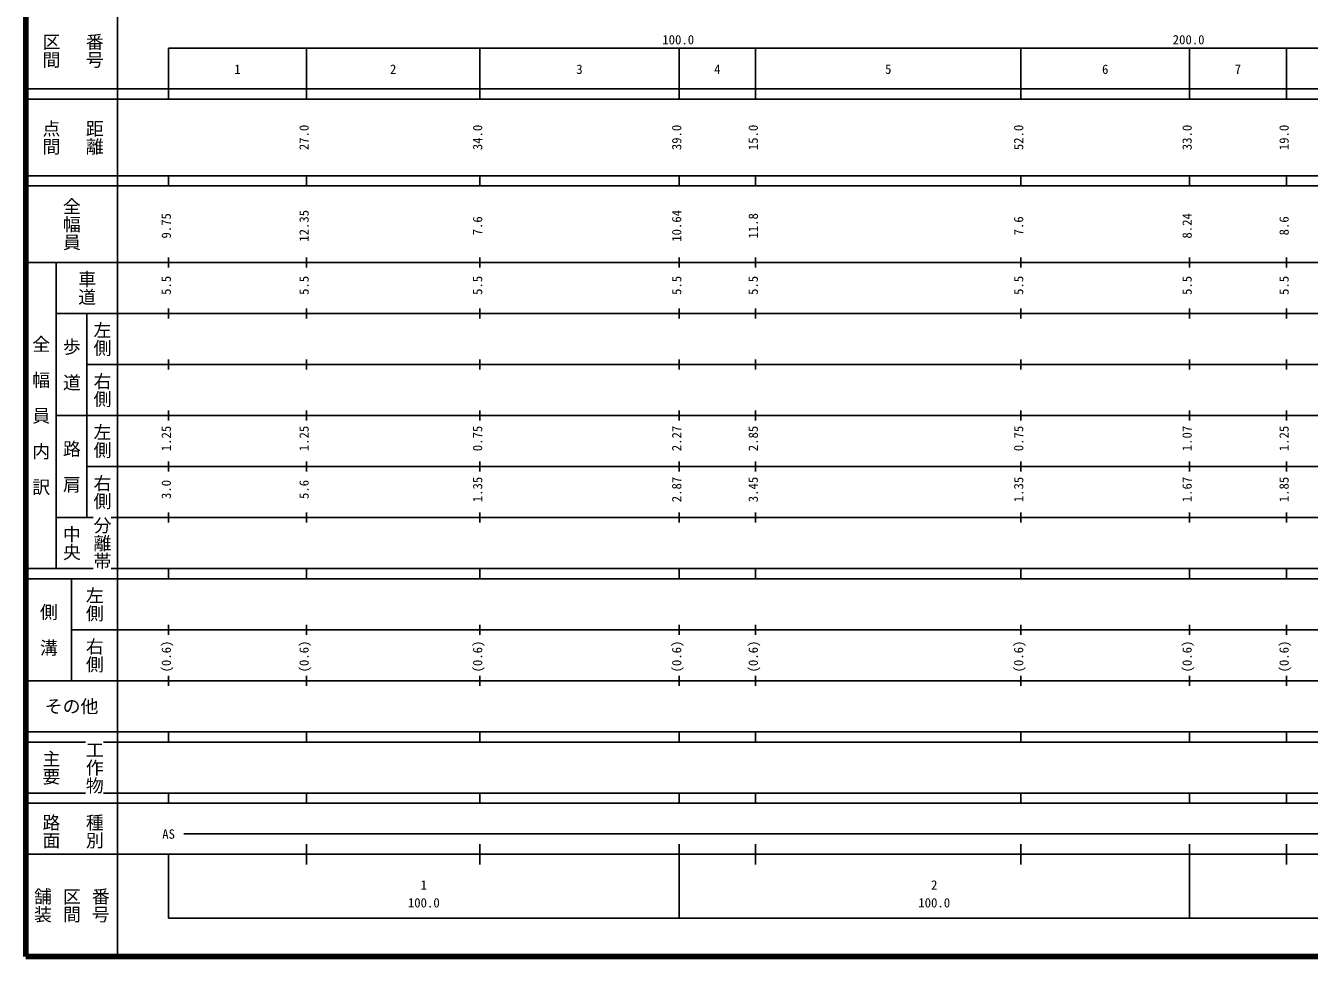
# Model space of a CAD drawing. Units: millimetres on the paper, enlarged 1000 times. Extents: x 34860 to 694227, y -100713 to 259287.
# Drawn here: x 54227 to 305718, y -100713 to 81696 of the extents above; entities that cross this region are included whole.
import ezdxf
from ezdxf.enums import TextEntityAlignment as Align

# ---------------------------------------------------------------- set-up
doc = ezdxf.new("R2010")
doc.units = ezdxf.units.MM
doc.header["$LTSCALE"] = 1000
doc.layers.add('M-TTL', color=2, linetype='Continuous', lineweight=140)
doc.layers.add('M-TTL-BAND', color=7, linetype='Continuous', lineweight=25)
doc.styles.add('@ＭＳ ゴシック', font='')
doc.styles.add('ＭＳ ゴシック', font='')
doc.styles.get('@ＭＳ ゴシック').set_extended_font_data('@MS Gothic')
doc.styles.get('ＭＳ ゴシック').set_extended_font_data('MS Gothic')

msp = doc.modelspace()

# ---------------------------------------------------------------- linework, layer by layer
at = {"layer": 'M-TTL'}
for p, q in [((54227, 259287), (54227, -100713)), ((54227, -100713), (694227, -100713))]:
    msp.add_line(p, q, dxfattribs=at)
at = {"layer": 'M-TTL-BAND'}
for p, q in [((72227, 249287), (72227, -100713)), ((82227, 77287), (593227, 77287)), ((82227, 77287), (82227, 67287)), ((109227, 67287), (109227, 77287)), ((143227, 67287), (143227, 77287)), ((182227, 67287), (182227, 77287)), ((197227, 67287), (197227, 77287)), ((249227, 67287), (249227, 77287)), ((282227, 67287), (282227, 77287)), ((301227, 67287), (301227, 77287)), ((54227, 69287), (593227, 69287)), ((54227, 67287), (593227, 67287)), ((54227, 52287), (593227, 52287)), ((82227, 50287), (82227, 52287)), ((109227, 50287), (109227, 52287)), ((143227, 50287), (143227, 52287)), ((182227, 50287), (182227, 52287)), ((197227, 50287), (197227, 52287)), ((249227, 50287), (249227, 52287)), ((282227, 50287), (282227, 52287)), ((301227, 50287), (301227, 52287)), ((54227, 50287), (593227, 50287)), ((54227, 35287), (593227, 35287)), ((60227, -24713), (60227, 35287)), ((82227, 34287), (82227, 36287)), ((109227, 34287), (109227, 36287)), ((143227, 34287), (143227, 36287)), ((182227, 34287), (182227, 36287)), ((197227, 34287), (197227, 36287)), ((249227, 34287), (249227, 36287)), ((282227, 34287), (282227, 36287)), ((301227, 34287), (301227, 36287)), ((60227, 25287), (593227, 25287)), ((66227, 25287), (66227, -14713)), ((82227, 24287), (82227, 26287)), ((109227, 24287), (109227, 26287)), ((143227, 24287), (143227, 26287)), ((182227, 24287), (182227, 26287)), ((197227, 24287), (197227, 26287)), ((249227, 24287), (249227, 26287)), ((282227, 24287), (282227, 26287)), ((301227, 24287), (301227, 26287)), ((66227, 15287), (593227, 15287)), ((82227, 14287), (82227, 16287)), ((109227, 14287), (109227, 16287)), ((143227, 14287), (143227, 16287)), ((182227, 14287), (182227, 16287)), ((197227, 14287), (197227, 16287)), ((249227, 14287), (249227, 16287)), ((282227, 14287), (282227, 16287)), ((301227, 14287), (301227, 16287)), ((60227, 5287), (593227, 5287)), ((82227, 4287), (82227, 6287)), ((109227, 4287), (109227, 6287)), ((143227, 4287), (143227, 6287)), ((182227, 4287), (182227, 6287)), ((197227, 4287), (197227, 6287)), ((249227, 4287), (249227, 6287)), ((282227, 4287), (282227, 6287)), ((301227, 4287), (301227, 6287)), ((66227, -4713), (593227, -4713)), ((82227, -5713), (82227, -3713)), ((109227, -5713), (109227, -3713)), ((143227, -5713), (143227, -3713)), ((182227, -5713), (182227, -3713)), ((197227, -5713), (197227, -3713)), ((249227, -5713), (249227, -3713)), ((282227, -5713), (282227, -3713)), ((301227, -5713), (301227, -3713)), ((60227, -14713), (67477, -14713)), ((70977, -14713), (593227, -14713)), ((82227, -15713), (82227, -13713)), ((109227, -15713), (109227, -13713)), ((143227, -15713), (143227, -13713)), ((182227, -15713), (182227, -13713)), ((197227, -15713), (197227, -13713)), ((249227, -15713), (249227, -13713)), ((282227, -15713), (282227, -13713)), ((301227, -15713), (301227, -13713)), ((54227, -24713), (67477, -24713)), ((70977, -24713), (593227, -24713)), ((82227, -26713), (82227, -24713)), ((109227, -26713), (109227, -24713)), ((143227, -26713), (143227, -24713)), ((182227, -26713), (182227, -24713)), ((197227, -26713), (197227, -24713)), ((249227, -26713), (249227, -24713)), ((282227, -26713), (282227, -24713)), ((301227, -26713), (301227, -24713)), ((54227, -26713), (593227, -26713)), ((63227, -26713), (63227, -46713)), ((63227, -36713), (593227, -36713)), ((82227, -37713), (82227, -35713)), ((109227, -37713), (109227, -35713)), ((143227, -37713), (143227, -35713)), ((182227, -37713), (182227, -35713)), ((197227, -37713), (197227, -35713)), ((249227, -37713), (249227, -35713)), ((282227, -37713), (282227, -35713)), ((301227, -37713), (301227, -35713)), ((54227, -46713), (593227, -46713)), ((82227, -47713), (82227, -45713)), ((109227, -47713), (109227, -45713)), ((143227, -47713), (143227, -45713)), ((182227, -47713), (182227, -45713)), ((197227, -47713), (197227, -45713)), ((249227, -47713), (249227, -45713)), ((282227, -47713), (282227, -45713)), ((301227, -47713), (301227, -45713)), ((54227, -56713), (593227, -56713)), ((82227, -58713), (82227, -56713)), ((109227, -58713), (109227, -56713)), ((143227, -58713), (143227, -56713)), ((182227, -58713), (182227, -56713)), ((197227, -58713), (197227, -56713)), ((249227, -58713), (249227, -56713)), ((282227, -58713), (282227, -56713)), ((301227, -58713), (301227, -56713)), ((54227, -58713), (65977, -58713)), ((69477, -58713), (593227, -58713)), ((54227, -68713), (65977, -68713)), ((69477, -68713), (593227, -68713)), ((82227, -70713), (82227, -68713)), ((109227, -70713), (109227, -68713)), ((143227, -70713), (143227, -68713)), ((182227, -70713), (182227, -68713)), ((197227, -70713), (197227, -68713)), ((249227, -70713), (249227, -68713)), ((282227, -70713), (282227, -68713)), ((301227, -70713), (301227, -68713)), ((54227, -70713), (593227, -70713)), ((85227, -76713), (379227, -76713)), ((109227, -82713), (109227, -78713)), ((143227, -82713), (143227, -78713)), ((182227, -93213), (182227, -78713)), ((197227, -82713), (197227, -78713)), ((249227, -82713), (249227, -78713)), ((282227, -93213), (282227, -78713)), ((301227, -82713), (301227, -78713)), ((54227, -80713), (593227, -80713)), ((82227, -80713), (82227, -93213)), ((82227, -93213), (593227, -93213))]:
    msp.add_line(p, q, dxfattribs=at)

# ---------------------------------------------------------------- texts
at = {"layer": 'M-TTL-BAND', "style": '@ＭＳ ゴシック'}
for s, p in [('区間', (59227, 76787)), ('番号', (67727, 76787)), ('点間', (59227, 59787)), ('距離', (67727, 59787)), ('全幅員', (63227, 42787)), ('車道', (66227, 30287)), ('左側', (69227, 20287)), ('全\u3000幅\u3000員\u3000内\u3000訳', (57227, 5287)), ('歩\u3000道', (63227, 15287)), ('右側', (69227, 10287)), ('左側', (69227, 287)), ('路\u3000肩', (63227, -4713)), ('右側', (69227, -9713)), ('分離帯', (69227, -19713)), ('中央', (63227, -19713)), ('左側', (67727, -31713)), ('側\u3000溝', (58727, -36713)), ('右側', (67727, -41713)), ('工作物', (67727, -63713)), ('主要', (59227, -63713)), ('路面', (59227, -76213)), ('種別', (67727, -76213)), ('舗装', (57560, -90713)), ('区間', (63227, -90713)), ('番号', (68893, -90713))]:
    msp.add_text(s, height=2566, rotation=270, dxfattribs=at).set_placement(p, align=Align.MIDDLE_CENTER)
at = {"layer": 'M-TTL-BAND', "style": 'ＭＳ ゴシック'}
for s, p in [('100.0', (182071, 77481)), ('200.0', (282071, 77481)), ('1', (95727, 71692)), ('2', (126227, 71692)), ('3', (162727, 71692)), ('4', (189727, 71692)), ('5', (223227, 71692)), ('6', (265727, 71692)), ('7', (291727, 71692)), ('AS', (82227, -78213)), ('1', (132227, -88190)), ('2', (232227, -88190)), ('100.0', (132227, -91680)), ('100.0', (232227, -91680))]:
    msp.add_text(s, height=1833, dxfattribs=at).set_placement(p, align=Align.BOTTOM_CENTER)
for s, p in [('27.0', (110227, 59787)), ('34.0', (144227, 59787)), ('39.0', (183227, 59787)), ('15.0', (198227, 59787)), ('52.0', (250227, 59787)), ('33.0', (283227, 59787)), ('19.0', (302227, 59787)), ('12.35', (110227, 42461)), ('10.64', (183227, 42461)), ('9.75', (83227, 42461)), ('7.6', (144227, 42461)), ('11.8', (198227, 42461)), ('7.6', (250227, 42461)), ('8.24', (283227, 42461)), ('8.6', (302227, 42461)), ('5.5', (83227, 30787)), ('5.5', (110227, 30787)), ('5.5', (144227, 30787)), ('5.5', (183227, 30787)), ('5.5', (198227, 30787)), ('5.5', (250227, 30787)), ('5.5', (283227, 30787)), ('5.5', (302227, 30787)), ('1.25', (83227, 787)), ('1.25', (110227, 787)), ('0.75', (144227, 787)), ('2.27', (183227, 787)), ('2.85', (198227, 787)), ('0.75', (250227, 787)), ('1.07', (283227, 787)), ('1.25', (302227, 787)), ('3.0', (83227, -9213)), ('5.6', (110227, -9213)), ('1.35', (144227, -9213)), ('2.87', (183227, -9213)), ('3.45', (198227, -9213)), ('1.35', (250227, -9213)), ('1.67', (283227, -9213)), ('1.85', (302227, -9213)), ('(0.6)', (83227, -41949)), ('(0.6)', (110227, -41949)), ('(0.6)', (144227, -41949)), ('(0.6)', (183227, -41949)), ('(0.6)', (198227, -41949)), ('(0.6)', (250227, -41949)), ('(0.6)', (283227, -41949)), ('(0.6)', (302227, -41949))]:
    msp.add_text(s, height=1833, rotation=90, dxfattribs=at).set_placement(p, align=Align.BOTTOM_CENTER)
msp.add_text('その他', height=2566, dxfattribs=at).set_placement((63227, -51713), align=Align.MIDDLE_CENTER)

doc.saveas('drawing.dxf')
